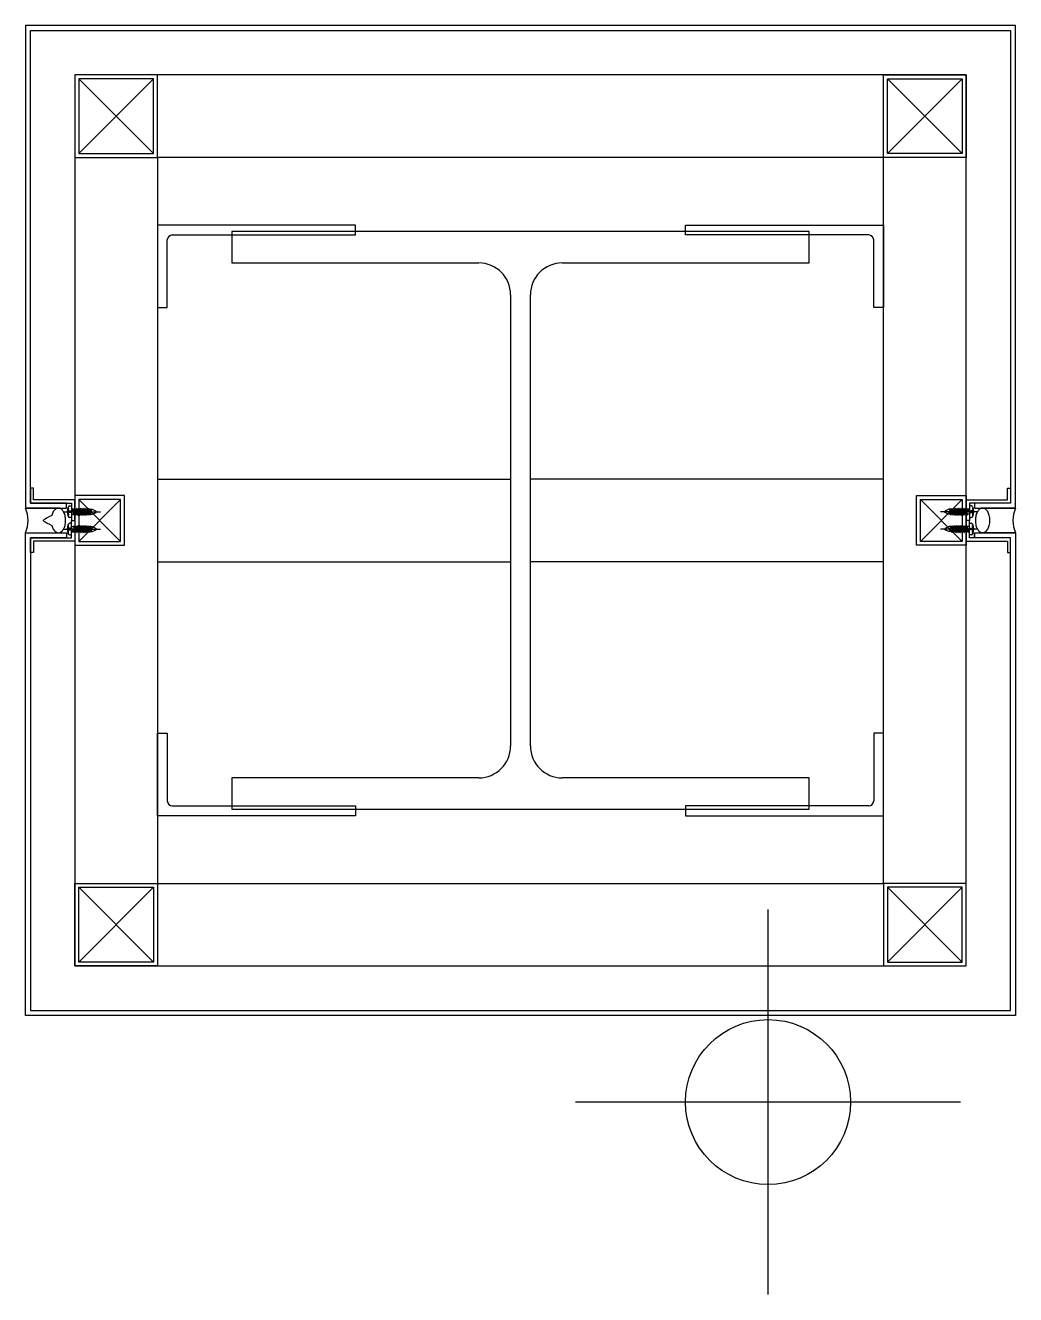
# Model space of a CAD drawing. Header units: millimetres. Extents: x -168200 to 672800, y -7409 to 118800.
# Drawn here: x 276400 to 277000, y 40481 to 41250 of the extents above; entities that cross this region are included whole.
import ezdxf

# ---------------------------------------------------------------- set-up
doc = ezdxf.new("R2010")
doc.units = ezdxf.units.MM
doc.header["$LTSCALE"] = 200
doc.layers.add('1 BA', color=9, linetype='Continuous')

msp = doc.modelspace()

# ---------------------------------------------------------------- linework, layer by layer
at = {"layer": '1 BA'}
for p, q in [((277000, 41250), (276400, 41250)), ((276400, 41250), (276400, 40957.5)), ((276403, 40960.5), (276403, 41247)), ((276403, 41247), (276997, 41247)), ((276997, 41247), (276997, 40960.5)), ((277000, 40957.5), (277000, 41250)), ((276480, 41220), (276430, 41220)), ((276430, 41220), (276430, 41170)), ((276970, 41220), (276430, 41220)), ((276430, 41220), (276430, 40680)), ((276432.3, 41217.7), (276477.7, 41172.3)), ((276477.7, 41217.7), (276432.3, 41172.3)), ((276477.7, 41217.7), (276432.3, 41217.7)), ((276432.3, 41217.7), (276432.3, 41172.3)), ((276477.7, 41172.3), (276477.7, 41217.7)), ((276480, 41170), (276480, 41220)), ((276920, 41170), (276920, 41220)), ((276920, 41220), (276970, 41220)), ((276967.7, 41217.7), (276922.3, 41172.3)), ((276922.3, 41217.7), (276967.7, 41172.3)), ((276922.3, 41172.3), (276922.3, 41217.7)), ((276922.3, 41217.7), (276967.7, 41217.7)), ((276967.7, 41217.7), (276967.7, 41172.3)), ((276970, 41220), (276970, 41170)), ((276970, 40680), (276970, 41220)), ((276430, 41170), (276480, 41170)), ((276432.3, 41172.3), (276477.7, 41172.3)), ((276920, 41170), (276480, 41170)), ((276480, 41170), (276480, 40730)), ((276970, 41170), (276920, 41170)), ((276920, 40730), (276920, 41170)), ((276967.7, 41172.3), (276922.3, 41172.3)), ((276480, 41129), (276480, 41078.99)), ((276600, 41129), (276480, 41129)), ((276600, 41123), (276600, 41129)), ((276800, 41123), (276800, 41129)), ((276800, 41129), (276920, 41129)), ((276920, 41129), (276920, 41078.99)), ((276489, 41123), (276600, 41123)), ((276875, 41125), (276525, 41125)), ((276525, 41125), (276525, 41106)), ((276911, 41123), (276800, 41123)), ((276875, 41106), (276875, 41125)), ((276486, 41078.99), (276486, 41120)), ((276914, 41078.99), (276914, 41120)), ((276525, 41106), (276674.75, 41106)), ((276725.25, 41106), (276875, 41106)), ((276694, 41086.75), (276694, 40813.25)), ((276706, 40813.25), (276706, 41086.75)), ((276480, 41078.99), (276486, 41078.99)), ((276920, 41078.99), (276914, 41078.99)), ((276480, 40975), (276693.5, 40975)), ((276920, 40975), (276706.5, 40975)), ((276405, 40969.5), (276403, 40969.5)), ((276403, 40969.5), (276403, 40960.5)), ((276405, 40962.5), (276405, 40969.5)), ((276995, 40962.5), (276995, 40969.5)), ((276995, 40969.5), (276997, 40969.5)), ((276997, 40969.5), (276997, 40960.5)), ((276425, 40960.5), (276403, 40960.5)), ((276403, 40960.5), (276428, 40960.5)), ((276430, 40962.5), (276405, 40962.5)), ((276425, 40957.5), (276425, 40960.5)), ((276428, 40960.5), (276428, 40950)), ((276460, 40965), (276430, 40965)), ((276430, 40965), (276430, 40935)), ((276430, 40950), (276430, 40962.5)), ((276432.3, 40962.7), (276457.7, 40937.3)), ((276457.7, 40962.7), (276432.3, 40937.3)), ((276457.7, 40962.7), (276432.3, 40962.7)), ((276432.3, 40962.7), (276432.3, 40937.3)), ((276457.7, 40937.3), (276457.7, 40962.7)), ((276460, 40935), (276460, 40965)), ((276940, 40935), (276940, 40965)), ((276940, 40965), (276970, 40965)), ((276967.7, 40962.7), (276942.3, 40937.3)), ((276942.3, 40962.7), (276967.7, 40937.3)), ((276942.3, 40937.3), (276942.3, 40962.7)), ((276942.3, 40962.7), (276967.7, 40962.7)), ((276967.7, 40962.7), (276967.7, 40937.3)), ((276970, 40965), (276970, 40935)), ((276970, 40950), (276970, 40962.5)), ((276970, 40962.5), (276995, 40962.5)), ((276997, 40960.5), (276972, 40960.5)), ((276972, 40960.5), (276972, 40950)), ((276997, 40960.5), (276975, 40960.5)), ((276975, 40960.5), (276975, 40957.5)), ((276400, 40957.5), (276420.46, 40957.5)), ((276400, 40957.5), (276425, 40957.5)), ((276420, 40957.5), (276400, 40957.5)), ((276423.03, 40955.25), (276445.61, 40955.25)), ((276425, 40957.5), (276425, 40957.5)), ((276425, 40957.5), (276425, 40957.5)), ((276425, 40957.5), (276425, 40957.5)), ((276425, 40957.5), (276425, 40957.5)), ((276425, 40957.5), (276425, 40957.5)), ((276425.75, 40957.8), (276425.95, 40957.57)), ((276425.95, 40952.93), (276425.75, 40952.7)), ((276425.9, 40956.27), (276425.85, 40956.06)), ((276425.85, 40956.06), (276425.85, 40955.91)), ((276425.85, 40955.91), (276425.91, 40955.81)), ((276425.91, 40954.69), (276425.85, 40954.59)), ((276425.85, 40954.59), (276425.85, 40954.44)), ((276425.85, 40954.44), (276425.9, 40954.23)), ((276425.97, 40956.51), (276425.9, 40956.27)), ((276425.9, 40954.23), (276425.97, 40953.99)), ((276425.91, 40955.81), (276426.03, 40955.76)), ((276426.03, 40954.74), (276425.91, 40954.69)), ((276425.95, 40957.57), (276426.05, 40957.32)), ((276426.05, 40953.18), (276425.95, 40952.93)), ((276426.03, 40956.78), (276425.97, 40956.51)), ((276425.97, 40953.99), (276426.03, 40953.72)), ((276426.07, 40957.05), (276426.03, 40956.78)), ((276426.03, 40955.76), (276426.19, 40955.74)), ((276426.19, 40954.76), (276426.03, 40954.74)), ((276426.03, 40953.72), (276426.07, 40953.45)), ((276426.05, 40957.32), (276426.07, 40957.05)), ((276426.07, 40953.45), (276426.05, 40953.18)), ((276426.19, 40955.74), (276426.38, 40955.74)), ((276426.38, 40954.76), (276426.19, 40954.76)), ((276426.38, 40955.74), (276426.58, 40955.76)), ((276426.58, 40954.74), (276426.38, 40954.76)), ((276426.58, 40955.76), (276426.79, 40955.77)), ((276426.79, 40954.73), (276426.58, 40954.74)), ((276426.79, 40955.77), (276426.98, 40955.76)), ((276426.98, 40954.74), (276426.79, 40954.73)), ((276426.98, 40955.76), (276427.16, 40955.72)), ((276427.16, 40954.78), (276426.98, 40954.74)), ((276427.01, 40958.75), (276428, 40958.75)), ((276428, 40951.75), (276427.01, 40951.75)), ((276427.16, 40955.72), (276427.29, 40955.64)), ((276427.29, 40954.86), (276427.16, 40954.78)), ((276427.29, 40955.64), (276427.39, 40955.53)), ((276427.39, 40954.97), (276427.29, 40954.86)), ((276427.39, 40955.53), (276427.44, 40955.4)), ((276427.44, 40955.1), (276427.39, 40954.97)), ((276427.44, 40955.4), (276427.46, 40955.25)), ((276427.46, 40955.25), (276427.44, 40955.1)), ((276428, 40958.75), (276428, 40951.75)), ((276428.51, 40956.75), (276428, 40956.75)), ((276428, 40953.75), (276429.12, 40953.75)), ((276428.41, 40955.2), (276428.74, 40957.25)), ((276428.41, 40955.2), (276428.51, 40956.75)), ((276428.7, 40957.23), (276428.51, 40956.75)), ((276428.51, 40955.18), (276428.84, 40957.19)), ((276428.51, 40955.18), (276429.01, 40956.75)), ((276428.81, 40957.24), (276429.01, 40956.75)), ((276429.01, 40956.75), (276429.74, 40956.75)), ((276429.12, 40953.75), (276429.74, 40956.75)), ((276429.32, 40953.26), (276429.12, 40953.75)), ((276429.32, 40953.26), (276429.97, 40957.25)), ((276429.43, 40953.27), (276430.07, 40957.19)), ((276429.43, 40953.27), (276429.62, 40953.75)), ((276429.62, 40953.75), (276430.24, 40956.75)), ((276429.62, 40953.75), (276430.35, 40953.75)), ((276429.94, 40957.23), (276429.74, 40956.75)), ((276430.04, 40957.24), (276430.24, 40956.75)), ((276430.24, 40956.75), (276430.97, 40956.75)), ((276430.35, 40953.75), (276430.97, 40956.75)), ((276430.55, 40953.26), (276430.35, 40953.75)), ((276430.55, 40953.26), (276431.21, 40957.25)), ((276430.66, 40953.27), (276431.3, 40957.19)), ((276430.66, 40953.27), (276430.85, 40953.75)), ((276430.85, 40953.75), (276431.47, 40956.75)), ((276430.85, 40953.75), (276431.59, 40953.75)), ((276431.17, 40957.23), (276430.97, 40956.75)), ((276431.27, 40957.24), (276431.47, 40956.75)), ((276431.47, 40956.75), (276432.21, 40956.75)), ((276431.59, 40953.75), (276432.21, 40956.75)), ((276431.79, 40953.26), (276431.59, 40953.75)), ((276431.79, 40953.26), (276432.44, 40957.25)), ((276431.89, 40953.27), (276432.54, 40957.19)), ((276431.89, 40953.27), (276432.09, 40953.75)), ((276432.09, 40953.75), (276432.71, 40956.75)), ((276432.09, 40953.75), (276432.82, 40953.75)), ((276432.4, 40957.23), (276432.21, 40956.75)), ((276432.51, 40957.24), (276432.71, 40956.75)), ((276432.71, 40956.75), (276433.44, 40956.75)), ((276432.82, 40953.75), (276433.44, 40956.75)), ((276433.02, 40953.26), (276432.82, 40953.75)), ((276433.02, 40953.26), (276433.67, 40957.25)), ((276433.12, 40953.27), (276433.77, 40957.19)), ((276433.12, 40953.27), (276433.32, 40953.75)), ((276433.32, 40953.75), (276433.94, 40956.75)), ((276433.32, 40953.75), (276434.05, 40953.75)), ((276433.63, 40957.23), (276433.44, 40956.75)), ((276433.74, 40957.24), (276433.94, 40956.75)), ((276433.94, 40956.75), (276434.67, 40956.75)), ((276434.05, 40953.75), (276434.67, 40956.75)), ((276434.25, 40953.26), (276434.05, 40953.75)), ((276434.25, 40953.26), (276434.91, 40957.25)), ((276434.36, 40953.27), (276435, 40957.19)), ((276434.36, 40953.27), (276434.55, 40953.75)), ((276434.55, 40953.75), (276435.17, 40956.75)), ((276434.55, 40953.75), (276435.28, 40953.75)), ((276434.87, 40957.23), (276434.67, 40956.75)), ((276434.97, 40957.24), (276435.17, 40956.75)), ((276435.17, 40956.75), (276435.91, 40956.75)), ((276435.28, 40953.75), (276435.91, 40956.75)), ((276435.48, 40953.26), (276435.28, 40953.75)), ((276435.48, 40953.26), (276436.14, 40957.25)), ((276435.59, 40953.27), (276436.23, 40957.19)), ((276435.59, 40953.27), (276435.78, 40953.75)), ((276435.78, 40953.75), (276436.41, 40956.75)), ((276435.78, 40953.75), (276436.52, 40953.75)), ((276436.1, 40957.23), (276435.91, 40956.75)), ((276436.21, 40957.24), (276436.41, 40956.75)), ((276436.41, 40956.75), (276437.14, 40956.75)), ((276436.52, 40953.75), (276437.14, 40956.75)), ((276436.72, 40953.26), (276436.52, 40953.75)), ((276436.72, 40953.26), (276437.37, 40957.25)), ((276436.82, 40953.27), (276437.47, 40957.19)), ((276436.82, 40953.27), (276437.02, 40953.75)), ((276437.02, 40953.75), (276437.64, 40956.75)), ((276437.02, 40953.75), (276437.75, 40953.75)), ((276437.33, 40957.23), (276437.14, 40956.75)), ((276437.44, 40957.24), (276437.64, 40956.75)), ((276437.64, 40956.75), (276438.37, 40956.75)), ((276437.75, 40953.75), (276438.37, 40956.75)), ((276437.95, 40953.26), (276437.75, 40953.75)), ((276437.95, 40953.26), (276438.6, 40957.25)), ((276438.06, 40953.27), (276438.7, 40957.19)), ((276438.06, 40953.27), (276438.25, 40953.75)), ((276438.25, 40953.75), (276438.87, 40956.75)), ((276438.25, 40953.75), (276438.98, 40953.75)), ((276438.57, 40957.23), (276438.37, 40956.75)), ((276438.67, 40957.24), (276438.87, 40956.75)), ((276438.8, 40956.75), (276440.5, 40956.75)), ((276438.98, 40953.75), (276439.61, 40956.75)), ((276439.18, 40953.26), (276438.98, 40953.75)), ((276439.18, 40953.26), (276439.79, 40956.75)), ((276439.29, 40953.27), (276439.79, 40956.5)), ((276439.29, 40953.27), (276439.48, 40953.75)), ((276439.48, 40953.75), (276439.79, 40955.21)), ((276439.48, 40953.75), (276440.5, 40953.75)), ((276439.79, 40956.75), (276439.79, 40955.21)), ((276440.5, 40956.75), (276442.8, 40955.63)), ((276440.5, 40953.75), (276442.8, 40954.87)), ((276976.97, 40955.25), (276954.39, 40955.25)), ((276959.5, 40956.75), (276957.2, 40955.63)), ((276959.5, 40953.75), (276957.2, 40954.87)), ((276961.2, 40956.75), (276959.5, 40956.75)), ((276960.52, 40953.75), (276959.5, 40953.75)), ((276960.82, 40953.26), (276960.21, 40956.75)), ((276960.21, 40956.75), (276960.21, 40955.21)), ((276960.71, 40953.27), (276960.21, 40956.5)), ((276960.52, 40953.75), (276960.21, 40955.21)), ((276961.02, 40953.75), (276960.39, 40956.75)), ((276960.71, 40953.27), (276960.52, 40953.75)), ((276960.82, 40953.26), (276961.02, 40953.75)), ((276961.75, 40953.75), (276961.02, 40953.75)), ((276961.33, 40957.24), (276961.13, 40956.75)), ((276961.75, 40953.75), (276961.13, 40956.75)), ((276961.94, 40953.27), (276961.3, 40957.19)), ((276962.05, 40953.26), (276961.4, 40957.25)), ((276961.43, 40957.23), (276961.63, 40956.75)), ((276962.36, 40956.75), (276961.63, 40956.75)), ((276962.25, 40953.75), (276961.63, 40956.75)), ((276961.94, 40953.27), (276961.75, 40953.75)), ((276962.05, 40953.26), (276962.25, 40953.75)), ((276962.98, 40953.75), (276962.25, 40953.75)), ((276962.56, 40957.24), (276962.36, 40956.75)), ((276962.98, 40953.75), (276962.36, 40956.75)), ((276963.18, 40953.27), (276962.53, 40957.19)), ((276963.28, 40953.26), (276962.63, 40957.25)), ((276962.67, 40957.23), (276962.86, 40956.75)), ((276963.59, 40956.75), (276962.86, 40956.75)), ((276963.48, 40953.75), (276962.86, 40956.75)), ((276963.18, 40953.27), (276962.98, 40953.75)), ((276963.28, 40953.26), (276963.48, 40953.75)), ((276964.22, 40953.75), (276963.48, 40953.75)), ((276963.79, 40957.24), (276963.59, 40956.75)), ((276964.22, 40953.75), (276963.59, 40956.75)), ((276964.41, 40953.27), (276963.77, 40957.19)), ((276964.52, 40953.26), (276963.86, 40957.25)), ((276963.9, 40957.23), (276964.09, 40956.75)), ((276964.83, 40956.75), (276964.09, 40956.75)), ((276964.72, 40953.75), (276964.09, 40956.75)), ((276964.41, 40953.27), (276964.22, 40953.75)), ((276964.52, 40953.26), (276964.72, 40953.75)), ((276965.45, 40953.75), (276964.72, 40953.75)), ((276965.03, 40957.24), (276964.83, 40956.75)), ((276965.45, 40953.75), (276964.83, 40956.75)), ((276965.64, 40953.27), (276965, 40957.19)), ((276965.75, 40953.26), (276965.09, 40957.25)), ((276965.13, 40957.23), (276965.33, 40956.75)), ((276966.06, 40956.75), (276965.33, 40956.75)), ((276965.95, 40953.75), (276965.33, 40956.75)), ((276965.64, 40953.27), (276965.45, 40953.75)), ((276965.75, 40953.26), (276965.95, 40953.75)), ((276966.68, 40953.75), (276965.95, 40953.75)), ((276966.26, 40957.24), (276966.06, 40956.75)), ((276966.68, 40953.75), (276966.06, 40956.75)), ((276966.88, 40953.27), (276966.23, 40957.19)), ((276966.98, 40953.26), (276966.33, 40957.25)), ((276966.37, 40957.23), (276966.56, 40956.75)), ((276967.29, 40956.75), (276966.56, 40956.75)), ((276967.18, 40953.75), (276966.56, 40956.75)), ((276966.88, 40953.27), (276966.68, 40953.75)), ((276966.98, 40953.26), (276967.18, 40953.75)), ((276967.91, 40953.75), (276967.18, 40953.75)), ((276967.49, 40957.24), (276967.29, 40956.75)), ((276967.91, 40953.75), (276967.29, 40956.75)), ((276968.11, 40953.27), (276967.46, 40957.19)), ((276968.21, 40953.26), (276967.56, 40957.25)), ((276967.6, 40957.23), (276967.79, 40956.75)), ((276968.53, 40956.75), (276967.79, 40956.75)), ((276968.41, 40953.75), (276967.79, 40956.75)), ((276968.11, 40953.27), (276967.91, 40953.75)), ((276968.21, 40953.26), (276968.41, 40953.75)), ((276969.15, 40953.75), (276968.41, 40953.75)), ((276968.73, 40957.24), (276968.53, 40956.75)), ((276969.15, 40953.75), (276968.53, 40956.75)), ((276969.34, 40953.27), (276968.7, 40957.19)), ((276969.45, 40953.26), (276968.79, 40957.25)), ((276968.83, 40957.23), (276969.03, 40956.75)), ((276969.65, 40953.75), (276969.03, 40956.75)), ((276969.76, 40956.75), (276969.03, 40956.75)), ((276969.34, 40953.27), (276969.15, 40953.75)), ((276969.45, 40953.26), (276969.65, 40953.75)), ((276970.38, 40953.75), (276969.65, 40953.75)), ((276969.96, 40957.24), (276969.76, 40956.75)), ((276970.38, 40953.75), (276969.76, 40956.75)), ((276970.57, 40953.27), (276969.93, 40957.19)), ((276970.68, 40953.26), (276970.03, 40957.25)), ((276970.06, 40957.23), (276970.26, 40956.75)), ((276970.88, 40953.75), (276970.26, 40956.75)), ((276970.99, 40956.75), (276970.26, 40956.75)), ((276970.57, 40953.27), (276970.38, 40953.75)), ((276970.68, 40953.26), (276970.88, 40953.75)), ((276972, 40953.75), (276970.88, 40953.75)), ((276971.19, 40957.24), (276970.99, 40956.75)), ((276971.49, 40955.18), (276970.99, 40956.75)), ((276971.49, 40955.18), (276971.16, 40957.19)), ((276971.59, 40955.2), (276971.26, 40957.25)), ((276971.3, 40957.23), (276971.49, 40956.75)), ((276971.59, 40955.2), (276971.49, 40956.75)), ((276971.49, 40956.75), (276972, 40956.75)), ((276972.99, 40958.75), (276972, 40958.75)), ((276972, 40958.75), (276972, 40951.75)), ((276972, 40951.75), (276972.99, 40951.75)), ((276972.56, 40955.4), (276972.54, 40955.25)), ((276972.54, 40955.25), (276972.56, 40955.1)), ((276972.61, 40955.53), (276972.56, 40955.4)), ((276972.56, 40955.1), (276972.61, 40954.97)), ((276972.71, 40955.64), (276972.61, 40955.53)), ((276972.61, 40954.97), (276972.71, 40954.86)), ((276972.84, 40955.72), (276972.71, 40955.64)), ((276972.71, 40954.86), (276972.84, 40954.78)), ((276973.02, 40955.76), (276972.84, 40955.72)), ((276972.84, 40954.78), (276973.02, 40954.74)), ((276973.21, 40955.77), (276973.02, 40955.76)), ((276973.02, 40954.74), (276973.21, 40954.73)), ((276973.42, 40955.76), (276973.21, 40955.77)), ((276973.21, 40954.73), (276973.42, 40954.74)), ((276973.62, 40955.74), (276973.42, 40955.76)), ((276973.42, 40954.74), (276973.62, 40954.76)), ((276973.81, 40955.74), (276973.62, 40955.74)), ((276973.62, 40954.76), (276973.81, 40954.76)), ((276973.97, 40955.76), (276973.81, 40955.74)), ((276973.81, 40954.76), (276973.97, 40954.74)), ((276973.95, 40957.32), (276973.93, 40957.05)), ((276973.93, 40957.05), (276973.97, 40956.78)), ((276973.97, 40953.72), (276973.93, 40953.45)), ((276973.93, 40953.45), (276973.95, 40953.18)), ((276974.05, 40957.57), (276973.95, 40957.32)), ((276973.95, 40953.18), (276974.05, 40952.93)), ((276973.97, 40956.78), (276974.03, 40956.51)), ((276974.09, 40955.81), (276973.97, 40955.76)), ((276973.97, 40954.74), (276974.09, 40954.69)), ((276974.03, 40953.99), (276973.97, 40953.72)), ((276974.03, 40956.51), (276974.1, 40956.27)), ((276974.1, 40954.23), (276974.03, 40953.99)), ((276974.25, 40957.8), (276974.05, 40957.57)), ((276974.05, 40952.93), (276974.25, 40952.7)), ((276974.15, 40955.91), (276974.09, 40955.81)), ((276974.09, 40954.69), (276974.15, 40954.59)), ((276974.1, 40956.27), (276974.15, 40956.06)), ((276974.15, 40954.44), (276974.1, 40954.23)), ((276974.15, 40956.06), (276974.15, 40955.91)), ((276974.15, 40954.59), (276974.15, 40954.44)), ((276975, 40957.5), (277000, 40957.5)), ((277000, 40957.5), (276979.54, 40957.5)), ((276980, 40957.5), (277000, 40957.5)), ((276423.03, 40944.75), (276445.61, 40944.75)), ((276425.95, 40947.07), (276425.75, 40947.3)), ((276425.85, 40945.56), (276425.9, 40945.77)), ((276425.85, 40945.41), (276425.85, 40945.56)), ((276425.91, 40945.31), (276425.85, 40945.41)), ((276425.85, 40944.09), (276425.91, 40944.19)), ((276425.85, 40943.94), (276425.85, 40944.09)), ((276425.9, 40943.73), (276425.85, 40943.94)), ((276425.9, 40945.77), (276425.97, 40946.01)), ((276425.97, 40943.49), (276425.9, 40943.73)), ((276426.03, 40945.26), (276425.91, 40945.31)), ((276425.91, 40944.19), (276426.03, 40944.24)), ((276426.05, 40946.82), (276425.95, 40947.07)), ((276425.97, 40946.01), (276426.03, 40946.28)), ((276426.03, 40946.28), (276426.07, 40946.55)), ((276426.19, 40945.24), (276426.03, 40945.26)), ((276426.03, 40944.24), (276426.19, 40944.26)), ((276426.07, 40946.55), (276426.05, 40946.82)), ((276426.38, 40945.24), (276426.19, 40945.24)), ((276426.19, 40944.26), (276426.38, 40944.26)), ((276426.58, 40945.26), (276426.38, 40945.24)), ((276426.38, 40944.26), (276426.58, 40944.24)), ((276426.79, 40945.27), (276426.58, 40945.26)), ((276426.58, 40944.24), (276426.79, 40944.23)), ((276426.98, 40945.26), (276426.79, 40945.27)), ((276426.79, 40944.23), (276426.98, 40944.24)), ((276427.16, 40945.22), (276426.98, 40945.26)), ((276426.98, 40944.24), (276427.16, 40944.28)), ((276428, 40948.25), (276427.01, 40948.25)), ((276427.29, 40945.14), (276427.16, 40945.22)), ((276427.16, 40944.28), (276427.29, 40944.36)), ((276427.39, 40945.03), (276427.29, 40945.14)), ((276427.29, 40944.36), (276427.39, 40944.47)), ((276427.44, 40944.9), (276427.39, 40945.03)), ((276427.39, 40944.47), (276427.44, 40944.6)), ((276427.46, 40944.75), (276427.44, 40944.9)), ((276427.44, 40944.6), (276427.46, 40944.75)), ((276428, 40939.5), (276428, 40950)), ((276428, 40950), (276430, 40950)), ((276428, 40950), (276430, 40950)), ((276428, 40941.25), (276428, 40948.25)), ((276428, 40946.25), (276429.12, 40946.25)), ((276428.41, 40944.8), (276428.74, 40942.75)), ((276428.41, 40944.8), (276428.51, 40943.25)), ((276428.51, 40944.82), (276428.84, 40942.81)), ((276428.51, 40944.82), (276429.01, 40943.25)), ((276429.32, 40946.74), (276429.12, 40946.25)), ((276429.12, 40946.25), (276429.74, 40943.25)), ((276429.32, 40946.74), (276429.97, 40942.75)), ((276429.43, 40946.73), (276429.62, 40946.25)), ((276429.43, 40946.73), (276430.07, 40942.81)), ((276429.62, 40946.25), (276430.24, 40943.25)), ((276429.62, 40946.25), (276430.35, 40946.25)), ((276430, 40950), (276430, 40937.5)), ((276430.55, 40946.74), (276430.35, 40946.25)), ((276430.35, 40946.25), (276430.97, 40943.25)), ((276430.55, 40946.74), (276431.21, 40942.75)), ((276430.66, 40946.73), (276430.85, 40946.25)), ((276430.66, 40946.73), (276431.3, 40942.81)), ((276430.85, 40946.25), (276431.47, 40943.25)), ((276430.85, 40946.25), (276431.59, 40946.25)), ((276431.79, 40946.74), (276431.59, 40946.25)), ((276431.59, 40946.25), (276432.21, 40943.25)), ((276431.79, 40946.74), (276432.44, 40942.75)), ((276431.89, 40946.73), (276432.09, 40946.25)), ((276431.89, 40946.73), (276432.54, 40942.81)), ((276432.09, 40946.25), (276432.71, 40943.25)), ((276432.09, 40946.25), (276432.82, 40946.25)), ((276433.02, 40946.74), (276432.82, 40946.25)), ((276432.82, 40946.25), (276433.44, 40943.25)), ((276433.02, 40946.74), (276433.67, 40942.75)), ((276433.12, 40946.73), (276433.77, 40942.81)), ((276433.12, 40946.73), (276433.32, 40946.25)), ((276433.32, 40946.25), (276433.94, 40943.25)), ((276433.32, 40946.25), (276434.05, 40946.25)), ((276434.25, 40946.74), (276434.05, 40946.25)), ((276434.05, 40946.25), (276434.67, 40943.25)), ((276434.25, 40946.74), (276434.91, 40942.75)), ((276434.36, 40946.73), (276434.55, 40946.25)), ((276434.36, 40946.73), (276435, 40942.81)), ((276434.55, 40946.25), (276435.17, 40943.25)), ((276434.55, 40946.25), (276435.28, 40946.25)), ((276435.48, 40946.74), (276435.28, 40946.25)), ((276435.28, 40946.25), (276435.91, 40943.25)), ((276435.48, 40946.74), (276436.14, 40942.75)), ((276435.59, 40946.73), (276436.23, 40942.81)), ((276435.59, 40946.73), (276435.78, 40946.25)), ((276435.78, 40946.25), (276436.41, 40943.25)), ((276435.78, 40946.25), (276436.52, 40946.25)), ((276436.72, 40946.74), (276436.52, 40946.25)), ((276436.52, 40946.25), (276437.14, 40943.25)), ((276436.72, 40946.74), (276437.37, 40942.75)), ((276436.82, 40946.73), (276437.02, 40946.25)), ((276436.82, 40946.73), (276437.47, 40942.81)), ((276437.02, 40946.25), (276437.64, 40943.25)), ((276437.02, 40946.25), (276437.75, 40946.25)), ((276437.95, 40946.74), (276437.75, 40946.25)), ((276437.75, 40946.25), (276438.37, 40943.25)), ((276437.95, 40946.74), (276438.6, 40942.75)), ((276438.06, 40946.73), (276438.7, 40942.81)), ((276438.06, 40946.73), (276438.25, 40946.25)), ((276438.25, 40946.25), (276438.98, 40946.25)), ((276438.25, 40946.25), (276438.87, 40943.25)), ((276439.18, 40946.74), (276438.98, 40946.25)), ((276438.98, 40946.25), (276439.61, 40943.25)), ((276439.18, 40946.74), (276439.79, 40943.25)), ((276439.29, 40946.73), (276439.79, 40943.5)), ((276439.29, 40946.73), (276439.48, 40946.25)), ((276439.48, 40946.25), (276439.79, 40944.79)), ((276439.48, 40946.25), (276440.5, 40946.25)), ((276439.79, 40943.25), (276439.79, 40944.79)), ((276440.5, 40946.25), (276442.8, 40945.13)), ((276440.5, 40943.25), (276442.8, 40944.37)), ((276976.97, 40944.75), (276954.39, 40944.75)), ((276959.5, 40946.25), (276957.2, 40945.13)), ((276959.5, 40943.25), (276957.2, 40944.37)), ((276960.52, 40946.25), (276959.5, 40946.25)), ((276960.82, 40946.74), (276960.21, 40943.25)), ((276960.71, 40946.73), (276960.21, 40943.5)), ((276960.52, 40946.25), (276960.21, 40944.79)), ((276960.21, 40943.25), (276960.21, 40944.79)), ((276961.02, 40946.25), (276960.39, 40943.25)), ((276960.71, 40946.73), (276960.52, 40946.25)), ((276960.82, 40946.74), (276961.02, 40946.25)), ((276961.75, 40946.25), (276961.02, 40946.25)), ((276961.75, 40946.25), (276961.13, 40943.25)), ((276961.94, 40946.73), (276961.3, 40942.81)), ((276962.05, 40946.74), (276961.4, 40942.75)), ((276962.25, 40946.25), (276961.63, 40943.25)), ((276961.94, 40946.73), (276961.75, 40946.25)), ((276962.05, 40946.74), (276962.25, 40946.25)), ((276962.98, 40946.25), (276962.25, 40946.25)), ((276962.98, 40946.25), (276962.36, 40943.25)), ((276963.18, 40946.73), (276962.53, 40942.81)), ((276963.28, 40946.74), (276962.63, 40942.75)), ((276963.48, 40946.25), (276962.86, 40943.25)), ((276963.18, 40946.73), (276962.98, 40946.25)), ((276963.28, 40946.74), (276963.48, 40946.25)), ((276964.22, 40946.25), (276963.48, 40946.25)), ((276964.22, 40946.25), (276963.59, 40943.25)), ((276964.41, 40946.73), (276963.77, 40942.81)), ((276964.52, 40946.74), (276963.86, 40942.75)), ((276964.72, 40946.25), (276964.09, 40943.25)), ((276964.41, 40946.73), (276964.22, 40946.25)), ((276964.52, 40946.74), (276964.72, 40946.25)), ((276965.45, 40946.25), (276964.72, 40946.25)), ((276965.45, 40946.25), (276964.83, 40943.25)), ((276965.64, 40946.73), (276965, 40942.81)), ((276965.75, 40946.74), (276965.09, 40942.75)), ((276965.95, 40946.25), (276965.33, 40943.25)), ((276965.64, 40946.73), (276965.45, 40946.25)), ((276965.75, 40946.74), (276965.95, 40946.25)), ((276966.68, 40946.25), (276965.95, 40946.25)), ((276966.68, 40946.25), (276966.06, 40943.25)), ((276966.88, 40946.73), (276966.23, 40942.81)), ((276966.98, 40946.74), (276966.33, 40942.75)), ((276967.18, 40946.25), (276966.56, 40943.25)), ((276966.88, 40946.73), (276966.68, 40946.25)), ((276966.98, 40946.74), (276967.18, 40946.25)), ((276967.91, 40946.25), (276967.18, 40946.25)), ((276967.91, 40946.25), (276967.29, 40943.25)), ((276968.11, 40946.73), (276967.46, 40942.81)), ((276968.21, 40946.74), (276967.56, 40942.75)), ((276968.41, 40946.25), (276967.79, 40943.25)), ((276968.11, 40946.73), (276967.91, 40946.25)), ((276968.21, 40946.74), (276968.41, 40946.25)), ((276969.15, 40946.25), (276968.41, 40946.25)), ((276969.15, 40946.25), (276968.53, 40943.25)), ((276969.34, 40946.73), (276968.7, 40942.81)), ((276969.45, 40946.74), (276968.79, 40942.75)), ((276969.65, 40946.25), (276969.03, 40943.25)), ((276969.34, 40946.73), (276969.15, 40946.25)), ((276969.45, 40946.74), (276969.65, 40946.25)), ((276970.38, 40946.25), (276969.65, 40946.25)), ((276970.38, 40946.25), (276969.76, 40943.25)), ((276970.57, 40946.73), (276969.93, 40942.81)), ((276970, 40950), (276970, 40937.5)), ((276972, 40950), (276970, 40950)), ((276972, 40950), (276970, 40950)), ((276970.68, 40946.74), (276970.03, 40942.75)), ((276970.88, 40946.25), (276970.26, 40943.25)), ((276970.57, 40946.73), (276970.38, 40946.25)), ((276970.68, 40946.74), (276970.88, 40946.25)), ((276972, 40946.25), (276970.88, 40946.25)), ((276971.49, 40944.82), (276970.99, 40943.25)), ((276971.49, 40944.82), (276971.16, 40942.81)), ((276971.59, 40944.8), (276971.26, 40942.75)), ((276971.59, 40944.8), (276971.49, 40943.25)), ((276972, 40939.5), (276972, 40950)), ((276972, 40941.25), (276972, 40948.25)), ((276972, 40948.25), (276972.99, 40948.25)), ((276972.54, 40944.75), (276972.56, 40944.9)), ((276972.56, 40944.6), (276972.54, 40944.75)), ((276972.56, 40944.9), (276972.61, 40945.03)), ((276972.61, 40944.47), (276972.56, 40944.6)), ((276972.61, 40945.03), (276972.71, 40945.14)), ((276972.71, 40944.36), (276972.61, 40944.47)), ((276972.71, 40945.14), (276972.84, 40945.22)), ((276972.84, 40944.28), (276972.71, 40944.36)), ((276972.84, 40945.22), (276973.02, 40945.26)), ((276973.02, 40944.24), (276972.84, 40944.28)), ((276973.02, 40945.26), (276973.21, 40945.27)), ((276973.21, 40944.23), (276973.02, 40944.24)), ((276973.21, 40945.27), (276973.42, 40945.26)), ((276973.42, 40944.24), (276973.21, 40944.23)), ((276973.42, 40945.26), (276973.62, 40945.24)), ((276973.62, 40944.26), (276973.42, 40944.24)), ((276973.62, 40945.24), (276973.81, 40945.24)), ((276973.81, 40944.26), (276973.62, 40944.26)), ((276973.81, 40945.24), (276973.97, 40945.26)), ((276973.97, 40944.24), (276973.81, 40944.26)), ((276973.93, 40946.55), (276973.95, 40946.82)), ((276973.97, 40946.28), (276973.93, 40946.55)), ((276973.95, 40946.82), (276974.05, 40947.07)), ((276974.03, 40946.01), (276973.97, 40946.28)), ((276973.97, 40945.26), (276974.09, 40945.31)), ((276974.09, 40944.19), (276973.97, 40944.24)), ((276974.1, 40945.77), (276974.03, 40946.01)), ((276974.03, 40943.49), (276974.1, 40943.73)), ((276974.05, 40947.07), (276974.25, 40947.3)), ((276974.09, 40945.31), (276974.15, 40945.41)), ((276974.15, 40944.09), (276974.09, 40944.19)), ((276974.15, 40945.56), (276974.1, 40945.77)), ((276974.1, 40943.73), (276974.15, 40943.94)), ((276974.15, 40945.41), (276974.15, 40945.56)), ((276974.15, 40943.94), (276974.15, 40944.09)), ((276400, 40942.5), (276420.46, 40942.5)), ((276400, 40942.5), (276425, 40942.5)), ((276400, 40650), (276400, 40942.5)), ((276400, 40942.5), (276420, 40942.5)), ((276425, 40939.5), (276403, 40939.5)), ((276403, 40939.5), (276403, 40653)), ((276403, 40930.5), (276403, 40939.5)), ((276403, 40939.5), (276428, 40939.5)), ((276430, 40937.5), (276405, 40937.5)), ((276405, 40937.5), (276405, 40930.5)), ((276425, 40942.5), (276425, 40939.5)), ((276425, 40942.5), (276425, 40942.5)), ((276425, 40942.5), (276425, 40942.5)), ((276425, 40942.5), (276425, 40942.5)), ((276425, 40942.5), (276425, 40942.5)), ((276425, 40942.5), (276425, 40942.5)), ((276425, 40942.5), (276425, 40939.5)), ((276425.75, 40942.2), (276425.95, 40942.43)), ((276425.95, 40942.43), (276426.05, 40942.68)), ((276426.03, 40943.22), (276425.97, 40943.49)), ((276426.07, 40942.95), (276426.03, 40943.22)), ((276426.05, 40942.68), (276426.07, 40942.95)), ((276427.01, 40941.25), (276428, 40941.25)), ((276428.51, 40943.25), (276428, 40943.25)), ((276428.7, 40942.77), (276428.51, 40943.25)), ((276428.81, 40942.76), (276429.01, 40943.25)), ((276429.01, 40943.25), (276429.74, 40943.25)), ((276429.94, 40942.77), (276429.74, 40943.25)), ((276430.04, 40942.76), (276430.24, 40943.25)), ((276430.24, 40943.25), (276430.97, 40943.25)), ((276431.17, 40942.77), (276430.97, 40943.25)), ((276431.27, 40942.76), (276431.47, 40943.25)), ((276431.47, 40943.25), (276432.21, 40943.25)), ((276432.4, 40942.77), (276432.21, 40943.25)), ((276432.3, 40937.3), (276457.7, 40937.3)), ((276432.51, 40942.76), (276432.71, 40943.25)), ((276432.71, 40943.25), (276433.44, 40943.25)), ((276433.63, 40942.77), (276433.44, 40943.25)), ((276433.74, 40942.76), (276433.94, 40943.25)), ((276433.94, 40943.25), (276434.67, 40943.25)), ((276434.87, 40942.77), (276434.67, 40943.25)), ((276434.97, 40942.76), (276435.17, 40943.25)), ((276435.17, 40943.25), (276435.91, 40943.25)), ((276436.1, 40942.77), (276435.91, 40943.25)), ((276436.21, 40942.76), (276436.41, 40943.25)), ((276436.41, 40943.25), (276437.14, 40943.25)), ((276437.33, 40942.77), (276437.14, 40943.25)), ((276437.44, 40942.76), (276437.64, 40943.25)), ((276437.64, 40943.25), (276438.37, 40943.25)), ((276438.57, 40942.77), (276438.37, 40943.25)), ((276438.67, 40942.76), (276438.87, 40943.25)), ((276438.8, 40943.25), (276440.5, 40943.25)), ((276967.7, 40937.3), (276942.3, 40937.3)), ((276961.2, 40943.25), (276959.5, 40943.25)), ((276961.33, 40942.76), (276961.13, 40943.25)), ((276961.43, 40942.77), (276961.63, 40943.25)), ((276962.36, 40943.25), (276961.63, 40943.25)), ((276962.56, 40942.76), (276962.36, 40943.25)), ((276962.67, 40942.77), (276962.86, 40943.25)), ((276963.59, 40943.25), (276962.86, 40943.25)), ((276963.79, 40942.76), (276963.59, 40943.25)), ((276963.9, 40942.77), (276964.09, 40943.25)), ((276964.83, 40943.25), (276964.09, 40943.25)), ((276965.03, 40942.76), (276964.83, 40943.25)), ((276965.13, 40942.77), (276965.33, 40943.25)), ((276966.06, 40943.25), (276965.33, 40943.25)), ((276966.26, 40942.76), (276966.06, 40943.25)), ((276966.37, 40942.77), (276966.56, 40943.25)), ((276967.29, 40943.25), (276966.56, 40943.25)), ((276967.49, 40942.76), (276967.29, 40943.25)), ((276967.6, 40942.77), (276967.79, 40943.25)), ((276968.53, 40943.25), (276967.79, 40943.25)), ((276968.73, 40942.76), (276968.53, 40943.25)), ((276968.83, 40942.77), (276969.03, 40943.25)), ((276969.76, 40943.25), (276969.03, 40943.25)), ((276969.96, 40942.76), (276969.76, 40943.25)), ((276970, 40937.5), (276995, 40937.5)), ((276970.06, 40942.77), (276970.26, 40943.25)), ((276970.99, 40943.25), (276970.26, 40943.25)), ((276971.19, 40942.76), (276970.99, 40943.25)), ((276971.3, 40942.77), (276971.49, 40943.25)), ((276971.49, 40943.25), (276972, 40943.25)), ((276972.99, 40941.25), (276972, 40941.25)), ((276997, 40939.5), (276972, 40939.5)), ((276973.93, 40942.95), (276973.97, 40943.22)), ((276973.95, 40942.68), (276973.93, 40942.95)), ((276974.05, 40942.43), (276973.95, 40942.68)), ((276973.97, 40943.22), (276974.03, 40943.49)), ((276974.25, 40942.2), (276974.05, 40942.43)), ((276975, 40942.5), (276975, 40939.5)), ((276975, 40939.5), (276975, 40942.5)), ((276975, 40942.5), (277000, 40942.5)), ((276997, 40939.5), (276975, 40939.5)), ((277000, 40942.5), (276979.54, 40942.5)), ((277000, 40942.5), (276980, 40942.5)), ((276995, 40937.5), (276995, 40930.5)), ((276997, 40653), (276997, 40939.5)), ((276997, 40930.5), (276997, 40939.5)), ((277000, 40942.5), (277000, 40650)), ((276405, 40930.5), (276403, 40930.5)), ((276430, 40935), (276460, 40935)), ((276970, 40935), (276940, 40935)), ((276995, 40930.5), (276997, 40930.5)), ((276480, 40925), (276693.5, 40925)), ((276920, 40925), (276706.5, 40925)), ((276480, 40771), (276480, 40821.02)), ((276480, 40821.02), (276486, 40821.02)), ((276486, 40821.02), (276486, 40780)), ((276920, 40821.02), (276914, 40821.02)), ((276914, 40821.02), (276914, 40780)), ((276920, 40771), (276920, 40821.02)), ((276674.75, 40794), (276525, 40794)), ((276525, 40794), (276525, 40775)), ((276875, 40794), (276725.25, 40794)), ((276875, 40775), (276875, 40794)), ((276489, 40777), (276600, 40777)), ((276525, 40775), (276875, 40775)), ((276600, 40777), (276600, 40771)), ((276911, 40777), (276800, 40777)), ((276800, 40777), (276800, 40771)), ((276600, 40771), (276480, 40771)), ((276800, 40771), (276920, 40771)), ((276430, 40730), (276480, 40730)), ((276430, 40680), (276430, 40730)), ((276480, 40730), (276480, 40680)), ((276480, 40730), (276920, 40730)), ((276970, 40730), (276920, 40730)), ((276920, 40730), (276920, 40680)), ((276970, 40680), (276970, 40730)), ((276432.3, 40682.3), (276477.7, 40727.7)), ((276477.7, 40682.3), (276432.3, 40727.7)), ((276432.3, 40727.7), (276477.7, 40727.7)), ((276432.3, 40682.3), (276432.3, 40727.7)), ((276477.7, 40727.7), (276477.7, 40682.3)), ((276967.7, 40682.3), (276922.3, 40727.7)), ((276922.3, 40682.3), (276967.7, 40727.7)), ((276967.7, 40727.7), (276922.3, 40727.7)), ((276922.3, 40727.7), (276922.3, 40682.3)), ((276967.7, 40682.3), (276967.7, 40727.7)), ((276850, 40480.82), (276850, 40714.15)), ((276477.7, 40682.3), (276432.3, 40682.3)), ((276922.3, 40682.3), (276967.7, 40682.3)), ((276480, 40680), (276430, 40680)), ((276430, 40680), (276970, 40680)), ((276920, 40680), (276970, 40680)), ((276403, 40653), (276997, 40653)), ((277000, 40650), (276400, 40650)), ((276966.67, 40597.49), (276733.33, 40597.49))]:
    msp.add_line(p, q, dxfattribs=at)
msp.add_circle((276850, 40597.49), 50, dxfattribs=at)
for centre, radius, start, end in [((276489, 41120), 3, 90, 180), ((276911, 41120), 3, 0, 90), ((276674.75, 41086.75), 19.25, 0, 90), ((276725.25, 41086.75), 19.25, 90, 180), ((276383.86, 40950), 17.8, 335.07803, 24.92197), ((276438.97, 40905.8), 52.51, 115.96365, 122.6731), ((276424.26, 40951.01), 8.52, 149.72427, 166.40617), ((276421.64, 40952.54), 5.48, 125.3569, 149.72427), ((276420, 40954.85), 2.65, 90, 125.3569), ((276420, 40954.85), 2.65, 54.6431, 90), ((276418.36, 40952.54), 5.48, 30.27573, 54.6431), ((276415.74, 40951.01), 8.52, 13.59383, 30.27573), ((276411.57, 40950), 12.8, 0, 13.59383), ((276434.76, 40955.25), 9.36, 164.20502, 195.79498), ((276427.01, 40957.45), 1.3, 90.02335, 164.41138), ((276427.01, 40953.05), 1.3, 195.58862, 269.97665), ((276428.46, 40955.22), 0.0602, 200.68507, 319.27288), ((276428.76, 40957.16), 0.0925, 60.07535, 130.13388), ((276429.37, 40953.34), 0.0925, 240.07535, 310.13388), ((276430, 40957.16), 0.0925, 60.07535, 130.13388), ((276430.6, 40953.34), 0.0925, 240.07535, 310.13388), ((276431.23, 40957.16), 0.0925, 60.07535, 130.13388), ((276431.83, 40953.34), 0.0925, 240.07535, 310.13388), ((276432.46, 40957.16), 0.0925, 60.07535, 130.13388), ((276433.06, 40953.34), 0.0925, 240.07535, 310.13388), ((276433.69, 40957.16), 0.0925, 60.07535, 130.13388), ((276434.3, 40953.34), 0.0925, 240.07535, 310.13388), ((276434.93, 40957.16), 0.0925, 60.07535, 130.13388), ((276435.53, 40953.34), 0.0925, 240.07535, 310.13388), ((276436.16, 40957.16), 0.0925, 60.07535, 130.13388), ((276436.76, 40953.34), 0.0925, 240.07535, 310.13388), ((276437.39, 40957.16), 0.0925, 60.07535, 130.13388), ((276438, 40953.34), 0.0925, 240.07535, 310.13388), ((276438.63, 40957.16), 0.0925, 60.07535, 130.13388), ((276439.23, 40953.34), 0.0925, 240.07535, 310.13388), ((276442.54, 40955.25), 0.46, 305.16271, 54.83729), ((276957.46, 40955.25), 0.46, 125.16271, 234.83729), ((276960.77, 40953.34), 0.0925, 229.86612, 299.92465), ((276961.37, 40957.16), 0.0925, 49.86612, 119.92465), ((276962, 40953.34), 0.0925, 229.86612, 299.92465), ((276962.61, 40957.16), 0.0925, 49.86612, 119.92465), ((276963.24, 40953.34), 0.0925, 229.86612, 299.92465), ((276963.84, 40957.16), 0.0925, 49.86612, 119.92465), ((276964.47, 40953.34), 0.0925, 229.86612, 299.92465), ((276965.07, 40957.16), 0.0925, 49.86612, 119.92465), ((276965.7, 40953.34), 0.0925, 229.86612, 299.92465), ((276966.31, 40957.16), 0.0925, 49.86612, 119.92465), ((276966.94, 40953.34), 0.0925, 229.86612, 299.92465), ((276967.54, 40957.16), 0.0925, 49.86612, 119.92465), ((276968.17, 40953.34), 0.0925, 229.86612, 299.92465), ((276968.77, 40957.16), 0.0925, 49.86612, 119.92465), ((276969.4, 40953.34), 0.0925, 229.86612, 299.92465), ((276970, 40957.16), 0.0925, 49.86612, 119.92465), ((276970.63, 40953.34), 0.0925, 229.86612, 299.92465), ((276971.24, 40957.16), 0.0925, 49.86612, 119.92465), ((276971.54, 40955.22), 0.0602, 220.72712, 339.31493), ((276972.99, 40957.45), 1.3, 15.58862, 89.97665), ((276972.99, 40953.05), 1.3, 270.02335, 344.41138), ((276965.24, 40955.25), 9.36, 344.20502, 15.79498), ((276988.43, 40950), 12.8, 166.40617, 180), ((276984.26, 40951.01), 8.52, 149.72427, 166.40617), ((276981.64, 40952.54), 5.48, 125.3569, 149.72427), ((276980, 40954.85), 2.65, 90, 125.3569), ((276980, 40954.85), 2.65, 54.6431, 90), ((276978.36, 40952.54), 5.48, 30.27573, 54.6431), ((276975.74, 40951.01), 8.52, 13.59383, 30.27573), ((276971.57, 40950), 12.8, 0, 13.59383), ((277016.14, 40950), 17.8, 155.07803, 204.92197), ((276438.97, 40994.2), 52.51, 237.3269, 244.03635), ((276424.26, 40948.99), 8.52, 193.59383, 210.27573), ((276421.64, 40947.46), 5.48, 210.27573, 234.6431), ((276418.36, 40947.46), 5.48, 305.3569, 329.72427), ((276415.74, 40948.99), 8.52, 329.72427, 346.40617), ((276411.57, 40950), 12.8, 346.40617, 0), ((276434.76, 40944.75), 9.36, 164.20502, 195.79498), ((276427.01, 40946.95), 1.3, 90.02335, 164.41138), ((276428.46, 40944.78), 0.0602, 40.72712, 159.31493), ((276429.37, 40946.66), 0.0925, 49.86612, 119.92465), ((276430.6, 40946.66), 0.0925, 49.86612, 119.92465), ((276431.83, 40946.66), 0.0925, 49.86612, 119.92465), ((276433.06, 40946.66), 0.0925, 49.86612, 119.92465), ((276434.3, 40946.66), 0.0925, 49.86612, 119.92465), ((276435.53, 40946.66), 0.0925, 49.86612, 119.92465), ((276436.76, 40946.66), 0.0925, 49.86612, 119.92465), ((276438, 40946.66), 0.0925, 49.86612, 119.92465), ((276439.23, 40946.66), 0.0925, 49.86612, 119.92465), ((276442.54, 40944.75), 0.46, 305.16271, 54.83729), ((276957.46, 40944.75), 0.46, 125.16271, 234.83729), ((276960.77, 40946.66), 0.0925, 60.07535, 130.13388), ((276962, 40946.66), 0.0925, 60.07535, 130.13388), ((276963.24, 40946.66), 0.0925, 60.07535, 130.13388), ((276964.47, 40946.66), 0.0925, 60.07535, 130.13388), ((276965.7, 40946.66), 0.0925, 60.07535, 130.13388), ((276966.94, 40946.66), 0.0925, 60.07535, 130.13388), ((276968.17, 40946.66), 0.0925, 60.07535, 130.13388), ((276969.4, 40946.66), 0.0925, 60.07535, 130.13388), ((276970.63, 40946.66), 0.0925, 60.07535, 130.13388), ((276971.54, 40944.78), 0.0602, 20.68507, 139.27288), ((276972.99, 40946.95), 1.3, 15.58862, 89.97665), ((276965.24, 40944.75), 9.36, 344.20502, 15.79498), ((276988.43, 40950), 12.8, 180, 193.59383), ((276984.26, 40948.99), 8.52, 193.59383, 210.27573), ((276981.64, 40947.46), 5.48, 210.27573, 234.6431), ((276978.36, 40947.46), 5.48, 305.3569, 329.72427), ((276975.74, 40948.99), 8.52, 329.72427, 346.40617), ((276971.57, 40950), 12.8, 346.40617, 0), ((276420, 40945.15), 2.65, 234.6431, 270), ((276420, 40945.15), 2.65, 270, 305.3569), ((276427.01, 40942.55), 1.3, 195.58862, 269.97665), ((276428.76, 40942.84), 0.0925, 229.86612, 299.92465), ((276430, 40942.84), 0.0925, 229.86612, 299.92465), ((276431.23, 40942.84), 0.0925, 229.86612, 299.92465), ((276432.46, 40942.84), 0.0925, 229.86612, 299.92465), ((276433.69, 40942.84), 0.0925, 229.86612, 299.92465), ((276434.93, 40942.84), 0.0925, 229.86612, 299.92465), ((276436.16, 40942.84), 0.0925, 229.86612, 299.92465), ((276437.39, 40942.84), 0.0925, 229.86612, 299.92465), ((276438.63, 40942.84), 0.0925, 229.86612, 299.92465), ((276961.37, 40942.84), 0.0925, 240.07535, 310.13388), ((276962.61, 40942.84), 0.0925, 240.07535, 310.13388), ((276963.84, 40942.84), 0.0925, 240.07535, 310.13388), ((276965.07, 40942.84), 0.0925, 240.07535, 310.13388), ((276966.31, 40942.84), 0.0925, 240.07535, 310.13388), ((276967.54, 40942.84), 0.0925, 240.07535, 310.13388), ((276968.77, 40942.84), 0.0925, 240.07535, 310.13388), ((276970, 40942.84), 0.0925, 240.07535, 310.13388), ((276971.24, 40942.84), 0.0925, 240.07535, 310.13388), ((276972.99, 40942.55), 1.3, 270.02335, 344.41138), ((276980, 40945.15), 2.65, 234.6431, 270), ((276980, 40945.15), 2.65, 270, 305.3569), ((276674.75, 40813.25), 19.25, 270, 0), ((276725.25, 40813.25), 19.25, 180, 270), ((276489, 40780), 3, 180, 270), ((276911, 40780), 3, 270, 360)]:
    msp.add_arc(centre, radius, start, end, dxfattribs=at)

doc.saveas('drawing.dxf')
